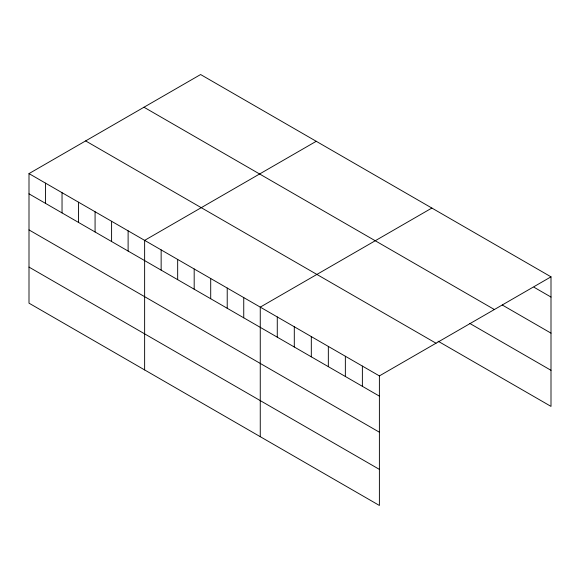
<?xml version="1.0" encoding="UTF-8"?>
<svg xmlns="http://www.w3.org/2000/svg" width="580" height="580" viewBox="0 0 580 580"><rect width="100%" height="100%" fill="white"/><g stroke="black" fill="none" stroke-linecap="round" stroke-linejoin="round"><path stroke-width="0.87" d="M29 173.608L379.392 375.905L379.392 505.463L29 303.166L29 173.608L200.607 74.537L551 276.834L551 406.391L438.052 341.185M316.238 141.295L144.63 240.367L144.63 369.924M431.868 208.053L260.26 307.125L260.26 436.682M379.392 375.905L551 276.834M533.984 287.231L551 297.054M502.265 305L551 333.137M143.978 107.228L494.37 309.524M469.771 323.415L551 370.308M85.63 140.918L436.022 343.215M29 193.836L379.392 396.133M29 229.912L379.392 432.209M29 267.09L379.392 469.387M362.377 366.082L362.377 386.309M345.354 356.258L345.354 376.478M328.338 346.434L328.338 366.654M311.315 336.603L311.315 356.83M294.299 326.779L294.299 347M277.276 316.955L277.276 337.176M243.745 297.591L243.745 317.811M227.222 288.05L227.222 308.277M210.707 278.516L210.707 298.743M194.184 268.982L194.184 289.202M177.668 259.441L177.668 279.669M161.146 249.907L161.146 270.128M128.115 230.833L128.115 251.053M111.592 221.292L111.592 241.519M95.076 211.758L95.076 231.978M78.554 202.224L78.554 222.444M62.038 192.683L62.038 212.911M45.516 183.149L45.516 203.37"/></g></svg>
